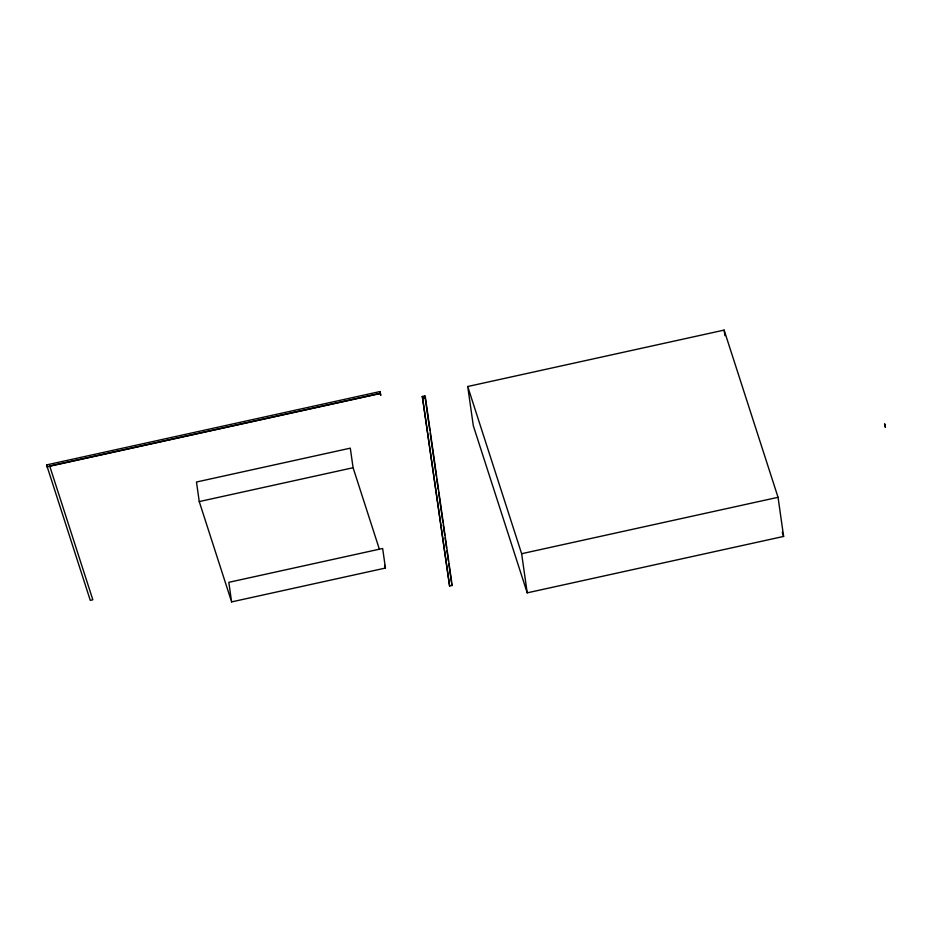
<?xml version="1.0" encoding="UTF-8"?>
<svg xmlns="http://www.w3.org/2000/svg" width="932" height="932" viewBox="0 0 932 932"><rect width="100%" height="100%" fill="white"/><g stroke="black" fill="none" stroke-linecap="round" stroke-linejoin="round"><path stroke-width="1.4" d="M380.198 393.537L46.88 466.874L46.6 464.917L379.918 391.58L380.734 395.215L379.918 391.58M380.466 393.257L49.699 466.023L92.839 599.789L90.276 600.348L46.6 464.917M422.336 396.508L424.899 395.937L425.435 397.615L452.171 585.459L449.608 586.018L422.336 396.508L449.608 586.018M467.724 386.512L724.117 330.103L778.045 497.304L783.614 536.436L527.209 592.845L473.293 425.656L467.724 386.512L521.64 553.713L527.209 592.845M422.872 398.174L425.435 397.615M353.088 467.736L350.304 448.164L196.466 482.019L199.25 501.579L353.088 467.736L379.242 548.808M231.602 601.897L385.44 568.054L382.656 548.482L228.818 582.325L231.602 601.897L199.25 501.579M521.64 553.713L778.045 497.304M782.274 532.3L783.614 536.436M451.636 583.782L452.171 585.459M384.555 565.305L385.44 568.054M724.117 330.103L724.921 335.695M424.899 395.937L429.803 430.351M430.211 433.217L436.327 476.24M436.735 479.106L438.168 489.149M438.576 492.014L442.863 522.13M443.271 524.996L444.692 535.026M445.1 537.892L446.533 547.934M446.941 550.8L448.374 560.843M448.781 563.709L451.426 582.349M885.12 425.458L884.584 423.792L885.4 427.415L885.12 425.458"/></g></svg>
